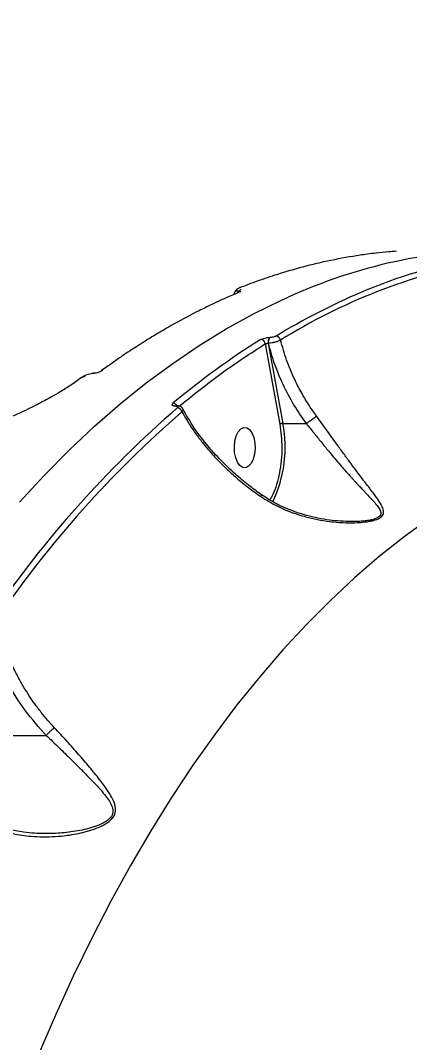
# Model space of a CAD drawing. Header units: millimetres. Extents: x -8045 to 6871, y -5915 to 5473.
# Drawn here: x -3744.9 to -3658.4, y -1142.8 to -915.2 of the extents above; entities that cross this region are included whole.
import ezdxf

# ---------------------------------------------------------------- set-up
doc = ezdxf.new("R2010")
doc.units = ezdxf.units.MM
for name, color, linetype in [('DIKOM_ОБЪЕКТ', 7, 'Continuous'), ('DIKOM_РАЗМЕР_ЗОНА', 7, 'Continuous'), ('DIKOM_РАЗМЕР_ОБЪЕКТА', 7, 'Continuous')]:
    doc.layers.add(name, color=color, linetype=linetype)
doc.styles.add('style1', font='arial.ttf', dxfattribs={"width": 0.8})
doc.dimstyles.new('1-50', dxfattribs={"dimtxt": 300, "dimasz": 200, "dimexe": 100, "dimexo": 0, "dimgap": 100, "dimtad": 1, "dimtxsty": 'style1', "dimcen": 200, "dimclrd": 7, "dimclre": 7, "dimclrt": 7, "dimadec": 1, "dimazin": 2, "dimtfac": 1, "dimtmove": 0, "dimatfit": 2, "dimfxl": 0, "dimlwd": 25, "dimlwe": 18, "dimarcsym": 0})

# ---------------------------------------------------------------- blocks, each defined once
blk = doc.blocks.new('*D9')
at = {"layer": 'Defpoints', "color": 0, "linetype": 'Continuous', "transparency": 16777216}
for p in [(5663.54, -234.65), (-5019.6, -1388.73), (5663.54, -4701.47)]:
    blk.add_point(p, dxfattribs=at)
at = {"layer": 'DIKOM_РАЗМЕР_ОБЪЕКТА', "color": 7, "linetype": 'Continuous', "lineweight": 18, "transparency": 16777216}
for p, q in [((5663.54, -234.65), (5663.54, -4801.47)), ((-5019.6, -1388.73), (-5019.6, -4801.47))]:
    blk.add_line(p, q, dxfattribs=at)
at = {"layer": 'DIKOM_РАЗМЕР_ОБЪЕКТА', "color": 7, "linetype": 'Continuous', "lineweight": 25, "transparency": 16777216}
blk.add_line((-4819.6, -4701.47), (5463.54, -4701.47), dxfattribs=at)
at = {"layer": 'DIKOM_РАЗМЕР_ОБЪЕКТА', "color": 7, "linetype": 'Continuous', "transparency": 16777216}
for points in [[(-4819.6, -4668.14), (-4819.6, -4734.8), (-5019.6, -4701.47)], [(5463.54, -4668.14), (5463.54, -4734.8), (5663.54, -4701.47)]]:
    blk.add_solid(points, dxfattribs=at)
at = {"layer": 'DIKOM_РАЗМЕР_ОБЪЕКТА', "color": 7, "linetype": 'Continuous', "lineweight": 15, "transparency": 16777216, "insert": (-74.37, -4448.3), "char_height": 300, "attachment_point": 5, "style": 'style1'}
blk.add_mtext('10700', dxfattribs=at)
blk = doc.blocks.new('*D10')
at = {"layer": 'Defpoints', "color": 0, "linetype": 'Continuous', "transparency": 16777216}
for p in [(-1653.81, 3474.95), (-5616.46, -3083.4), (491.01, -3083.4)]:
    blk.add_point(p, dxfattribs=at)
at = {"layer": 'DIKOM_РАЗМЕР_ОБЪЕКТА', "color": 7, "linetype": 'Continuous', "lineweight": 18, "transparency": 16777216}
for p, q in [((-1653.81, 3474.95), (-5716.46, 3474.95)), ((491.01, -3083.4), (-5716.46, -3083.4))]:
    blk.add_line(p, q, dxfattribs=at)
at = {"layer": 'DIKOM_РАЗМЕР_ОБЪЕКТА', "color": 7, "linetype": 'Continuous', "lineweight": 25, "transparency": 16777216}
blk.add_line((-5616.46, 3274.95), (-5616.46, -2883.4), dxfattribs=at)
at = {"layer": 'DIKOM_РАЗМЕР_ОБЪЕКТА', "color": 7, "linetype": 'Continuous', "transparency": 16777216}
for points in [[(-5649.79, 3274.95), (-5583.12, 3274.95), (-5616.46, 3474.95)], [(-5649.79, -2883.4), (-5583.12, -2883.4), (-5616.46, -3083.4)]]:
    blk.add_solid(points, dxfattribs=at)
at = {"layer": 'DIKOM_РАЗМЕР_ОБЪЕКТА', "color": 7, "linetype": 'Continuous', "lineweight": 15, "transparency": 16777216, "insert": (-5869.63, -1326.86), "char_height": 300, "attachment_point": 5, "rotation": 90, "style": 'style1'}
blk.add_mtext('6550', dxfattribs=at)
blk = doc.blocks.new('*D11')
at = {"layer": 'Defpoints', "color": 0, "transparency": 16777216}
for p in [(6870.85, -184.65), (-7019.6, -1388.73), (-7019.6, -5814.65)]:
    blk.add_point(p, dxfattribs=at)
at = {"layer": 'DIKOM_РАЗМЕР_ЗОНА', "color": 7, "lineweight": 18, "transparency": 16777216}
for p, q in [((6870.85, -184.65), (6870.85, -5914.65)), ((-7019.6, -1388.73), (-7019.6, -5914.65))]:
    blk.add_line(p, q, dxfattribs=at)
at = {"layer": 'DIKOM_РАЗМЕР_ЗОНА', "color": 7, "lineweight": 25, "transparency": 16777216}
blk.add_line((6670.85, -5814.65), (-6819.6, -5814.65), dxfattribs=at)
at = {"layer": 'DIKOM_РАЗМЕР_ЗОНА', "color": 7, "transparency": 16777216}
for points in [[(-6819.6, -5781.31), (-6819.6, -5847.98), (-7019.6, -5814.65)], [(6670.85, -5781.31), (6670.85, -5847.98), (6870.85, -5814.65)]]:
    blk.add_solid(points, dxfattribs=at)
at = {"layer": 'DIKOM_РАЗМЕР_ЗОНА', "color": 7, "transparency": 16777216, "insert": (-74.37, -5561.37), "char_height": 300, "attachment_point": 5, "style": 'style1'}
blk.add_mtext('13900', dxfattribs=at)
blk = doc.blocks.new('*D12')
at = {"layer": 'Defpoints', "color": 0, "transparency": 16777216}
for p in [(-2189.61, 5472.65), (-7595.21, -5084.97), (-495.58, -5084.97)]:
    blk.add_point(p, dxfattribs=at)
at = {"layer": 'DIKOM_РАЗМЕР_ЗОНА', "color": 7, "lineweight": 18, "transparency": 16777216}
for p, q in [((-2189.61, 5472.65), (-7695.21, 5472.65)), ((-495.58, -5084.97), (-7695.21, -5084.97))]:
    blk.add_line(p, q, dxfattribs=at)
at = {"layer": 'DIKOM_РАЗМЕР_ЗОНА', "color": 7, "lineweight": 25, "transparency": 16777216}
blk.add_line((-7595.21, 5272.65), (-7595.21, -4884.97), dxfattribs=at)
at = {"layer": 'DIKOM_РАЗМЕР_ЗОНА', "color": 7, "transparency": 16777216}
for points in [[(-7628.55, 5272.65), (-7561.88, 5272.65), (-7595.21, 5472.65)], [(-7628.55, -4884.97), (-7561.88, -4884.97), (-7595.21, -5084.97)]]:
    blk.add_solid(points, dxfattribs=at)
at = {"layer": 'DIKOM_РАЗМЕР_ЗОНА', "color": 7, "transparency": 16777216, "insert": (-7848.38, -1452.59), "char_height": 300, "attachment_point": 5, "rotation": 90, "style": 'style1'}
blk.add_mtext('10550', dxfattribs=at)

msp = doc.modelspace()

# ---------------------------------------------------------------- linework, layer by layer
at = {"layer": 'DIKOM_ОБЪЕКТ', "color": 7, "linetype": 'Continuous', "lineweight": 15}
for p, q in [((-3697.103, -975.405), (-3697.605, -976.368)), ((-3696.395, -975.782), (-3696.228, -975.404)), ((-3696.18, -975.64), (-3696.195, -975.63)), ((-3690.473, -987.171), (-3687.24, -1005.091)), ((-3689.794, -987.046), (-3689.746, -987.046)), ((-3689.794, -987.046), (-3686.568, -1004.928)), ((-3689.416, -985.762), (-3689.463, -985.762)), ((-3730.875, -994.406), (-3731.282, -994.665)), ((-3730.864, -994.536), (-3730.575, -994.352)), ((-3710.397, -1001.047), (-3710.466, -1001.047)), ((-3710.192, -1000.964), (-3710.26, -1000.964)), ((-3686.568, -1004.928), (-3681.326, -1004.928)), ((-3681.326, -1004.928), (-3681.321, -1004.926)), ((-3748.53, -1074.387), (-3739.198, -1074.387)), ((-3739.198, -1074.387), (-3739.196, -1074.386))]:
    msp.add_line(p, q, dxfattribs=at)
at = {"layer": 'DIKOM_ОБЪЕКТ', "color": 7, "linetype": 'Continuous', "lineweight": 15, "flags": 128}
for points in [[(-3745.16, -1022.427), (-3739.679, -1016.486), (-3734.11, -1010.857), (-3728.461, -1005.543), (-3722.734, -1000.551), (-3716.934, -995.883), (-3711.068, -991.544), (-3705.139, -987.537), (-3699.153, -983.866), (-3693.114, -980.533), (-3687.028, -977.543), (-3685.345, -976.78)], [(-3728.667, -993.794), (-3728.567, -993.733), (-3728.523, -993.731)], [(-3693.028, -1008.03), (-3692.782, -1009.219), (-3692.72, -1010.494), (-3692.845, -1011.752), (-3693.147, -1012.891), (-3693.602, -1013.817), (-3694.173, -1014.458), (-3694.815, -1014.76), (-3695.474, -1014.699), (-3696.097, -1014.28), (-3696.634, -1013.537), (-3697.042, -1012.53), (-3697.287, -1011.341), (-3697.35, -1010.066), (-3697.225, -1008.808), (-3696.923, -1007.67), (-3696.467, -1006.743), (-3695.896, -1006.103), (-3695.255, -1005.801), (-3694.596, -1005.862), (-3693.973, -1006.28), (-3693.436, -1007.023), (-3693.028, -1008.03)], [(-3653.907, -1026.099), (-3659.532, -1030.158), (-3665.09, -1034.549), (-3670.578, -1039.266), (-3675.988, -1044.306), (-3681.317, -1049.664), (-3686.559, -1055.336), (-3691.71, -1061.315), (-3696.764, -1067.596), (-3701.717, -1074.173), (-3706.565, -1081.041), (-3711.303, -1088.193), (-3715.926, -1095.622), (-3720.43, -1103.321), (-3724.811, -1111.283), (-3729.065, -1119.501), (-3733.188, -1127.968), (-3737.176, -1136.674), (-3741.026, -1145.612)]]:
    msp.add_lwpolyline(points, dxfattribs=at)
at = {"layer": 'DIKOM_ОБЪЕКТ', "color": 7, "linetype": 'Continuous', "lineweight": 15}
for centre, radius, start, end in [((-3636.413, -1084.155), 117.999, 90.28637, 114.49913), ((-3618.01, -1097.153), 130.564, 100.91865, 121.93012), ((-3621.102, -1088.847), 122.902, 100.567, 113.02981), ((-3695.912, -976.282), 0.711, 89.46747, 126.02654), ((-3695.829, -975.315), 0.711, 89.44102, 124.30738), ((-3695.609, -975.698), 0.685, 111.76901, 154.54575), ((-3613.501, -1107.089), 142.663, 112.97298, 121.50854), ((-3688.142, -986.556), 1.099, 11.1256, 85.77963), ((-3599.67, -1132.933), 173.076, 122.03937, 130.03681), ((-3691.571, -987.325), 1.109, 7.97487, 85.63976), ((-3688.501, -986.695), 1.34, 135.91768, 195.2164), ((-3688.453, -986.695), 1.34, 135.91768, 195.2164), ((-3730.885, -995.207), 0.671, 88.20043, 132.46227), ((-3730.639, -994.858), 0.509, 82.81108, 117.62422), ((-3726.622, -993.795), 0.687, 88.708, 124.60708), ((-3549.191, -1186.6), 245.256, 130.98407, 145.54544), ((-3711.065, -1001.54), 1.121, 30.5835, 87.00709), ((-3710.252, -1001.279), 0.315, 91.41798, 132.60824), ((-3710.183, -1001.28), 0.316, 93.13036, 132.58196), ((-3710.119, -1002.622), 1.167, 15.68089, 86.21499), ((-3548.504, -1187.037), 244.709, 130.98387, 145.5456), ((-3713.761, -1010.282), 27.716, 334.22593, 11.13899)]:
    msp.add_arc(centre, radius, start, end, dxfattribs=at)
for points, knots in [([(-3661.262, -966.555), (-3661.868, -966.598), (-3663.369, -966.706), (-3665.529, -966.94), (-3667.613, -967.198), (-3669.344, -967.442), (-3672.595, -967.947), (-3676.702, -968.737), (-3681.536, -969.901), (-3684.607, -970.753), (-3686.861, -971.43), (-3688.56, -971.964), (-3690.713, -972.681), (-3693.258, -973.578), (-3695.08, -974.283), (-3696.034, -974.653)], [0, 0, 0, 0, 0.0519587, 0.1284591, 0.1851504, 0.2306047, 0.2769899, 0.4642478, 0.5836288, 0.6937545, 0.729743, 0.7787489, 0.8410536, 0.9166904, 1, 1, 1, 1]), ([(-3696.33, -975.708), (-3697.289, -976.117), (-3699.009, -976.85), (-3701.285, -977.895), (-3703.052, -978.737), (-3704.52, -979.458), (-3707.272, -980.848), (-3710.738, -982.717), (-3714.804, -985.094), (-3717.381, -986.689), (-3719.268, -987.899), (-3720.69, -988.828), (-3722.49, -990.037), (-3724.625, -991.511), (-3726.153, -992.617), (-3726.96, -993.201)], [0, 0, 0, 0, 0.0921388, 0.1652918, 0.2195003, 0.2629739, 0.307339, 0.4864346, 0.6006124, 0.7059434, 0.7403584, 0.7872222, 0.8468063, 0.9191292, 1, 1, 1, 1]), ([(-3697.07, -975.419), (-3697.07, -975.419), (-3697.111, -975.405), (-3696.968, -975.398), (-3696.645, -975.395), (-3696.369, -975.401), (-3696.228, -975.404)], [0, 0, 0, 0, 0.0027474, 0.4745476, 0.7307465, 1, 1, 1, 1]), ([(-3696.1, -974.657), (-3696.343, -974.769), (-3696.762, -974.962), (-3696.979, -975.283), (-3697.07, -975.418)], [0, 0, 0, 0, 0.5816479, 1, 1, 1, 1]), ([(-3688.061, -985.46), (-3688.139, -985.499), (-3688.294, -985.578), (-3688.656, -985.678), (-3689.054, -985.748), (-3689.295, -985.758), (-3689.416, -985.762)], [0, 0, 0, 0, 0.2500695, 0.4998385, 0.7492734, 1, 1, 1, 1]), ([(-3709.591, -1001.062), (-3706.507, -998.569), (-3700.221, -993.489), (-3693.762, -989.303), (-3690.473, -987.171)], [0, 0, 0, 0, 0.4906524, 1, 1, 1, 1]), ([(-3691.487, -986.219), (-3691.371, -986.159), (-3691.14, -986.039), (-3690.599, -985.888), (-3690.003, -985.783), (-3689.643, -985.769), (-3689.463, -985.762)], [0, 0, 0, 0, 0.250005, 0.4998368, 0.749443, 1, 1, 1, 1]), ([(-3690.473, -987.171), (-3690.447, -987.16), (-3690.401, -987.139), (-3690.297, -987.108), (-3690.186, -987.084), (-3690.071, -987.066), (-3689.939, -987.05), (-3689.851, -987.048), (-3689.794, -987.046)], [0, 0, 0, 0, 0.1716823, 0.3121686, 0.499868, 0.6323757, 0.7600048, 1, 1, 1, 1]), ([(-3687.063, -986.344), (-3687.217, -986.428), (-3687.525, -986.596), (-3688.243, -986.822), (-3689.033, -986.991), (-3689.509, -987.028), (-3689.746, -987.046)], [0, 0, 0, 0, 0.2504051, 0.5004759, 0.7502278, 1, 1, 1, 1]), ([(-3681.326, -1004.928), (-3682.28, -1003.552), (-3684.184, -1000.807), (-3686.509, -996.367), (-3688.441, -991.774), (-3689.312, -988.622), (-3689.746, -987.046)], [0, 0, 0, 0, 0.2498634, 0.4987253, 0.749434, 1, 1, 1, 1]), ([(-3679.048, -1003.277), (-3679.589, -1002.516), (-3680.744, -1000.894), (-3682.385, -998.175), (-3684.139, -994.79), (-3685.816, -990.807), (-3686.647, -987.832), (-3687.063, -986.344)], [0, 0, 0, 0, 0.1471518, 0.3139284, 0.5003343, 0.7501625, 1, 1, 1, 1]), ([(-3731.336, -994.71), (-3732.136, -995.283), (-3733.591, -996.326), (-3735.9, -997.764), (-3737.857, -998.901), (-3739.556, -999.832), (-3741.976, -1001.1), (-3745.475, -1002.795), (-3750.251, -1004.858), (-3755.265, -1006.78), (-3759.353, -1008.16), (-3762.545, -1009.141), (-3765.163, -1009.897), (-3768.604, -1010.802), (-3772.999, -1011.826), (-3776.245, -1012.403), (-3778.026, -1012.72)], [0, 0, 0, 0, 0.0831657, 0.1512101, 0.2038552, 0.2436504, 0.2824649, 0.3829934, 0.4849267, 0.586047, 0.6820691, 0.7176026, 0.7638338, 0.8261339, 0.9046184, 1, 1, 1, 1]), ([(-3728.523, -993.731), (-3728.637, -993.741), (-3728.863, -993.76), (-3729.328, -993.84), (-3729.875, -993.981), (-3730.443, -994.186), (-3730.732, -994.333), (-3730.875, -994.406)], [0, 0, 0, 0, 0.1350342, 0.2672503, 0.5207127, 0.7629165, 1, 1, 1, 1]), ([(-3727.01, -993.228), (-3727.104, -993.289), (-3727.287, -993.409), (-3727.661, -993.565), (-3728.017, -993.665), (-3728.311, -993.716), (-3728.453, -993.726), (-3728.523, -993.731)], [0, 0, 0, 0, 0.2694542, 0.5300824, 0.7741484, 0.8888792, 1, 1, 1, 1]), ([(-3710.466, -1001.047), (-3710.549, -1001.045), (-3710.717, -1001.04), (-3710.917, -1001), (-3711.072, -1000.94), (-3711.203, -1000.833), (-3711.237, -1000.659), (-3711.083, -1000.5), (-3711.006, -1000.42)], [0, 0, 0, 0, 0.1252679, 0.2510053, 0.3755055, 0.501278, 0.7504947, 1, 1, 1, 1]), ([(-3710.397, -1001.047), (-3710.343, -1001.048), (-3710.233, -1001.052), (-3710.101, -1001.077), (-3709.999, -1001.116), (-3709.913, -1001.186), (-3709.891, -1001.3), (-3709.992, -1001.405), (-3710.042, -1001.458)], [0, 0, 0, 0, 0.1257436, 0.2510934, 0.3758888, 0.5013596, 0.7505149, 1, 1, 1, 1]), ([(-3710.269, -1000.964), (-3710.295, -1000.964), (-3710.346, -1000.963), (-3710.372, -1000.961), (-3710.367, -1000.966), (-3710.366, -1000.967)], [0, 0, 0, 0, 0.4941742, 0.9502163, 1, 1, 1, 1]), ([(-3708.836, -1001.642), (-3708.901, -1001.542), (-3709.037, -1001.335), (-3709.358, -1001.124), (-3709.75, -1000.986), (-3710.05, -1000.971), (-3710.201, -1000.964)], [0, 0, 0, 0, 0.2281395, 0.477072, 0.7371221, 1, 1, 1, 1]), ([(-3691.169, -1020.893), (-3692.053, -1020.257), (-3693.975, -1018.876), (-3696.901, -1016.45), (-3700.056, -1013.496), (-3703.266, -1009.973), (-3706.417, -1005.88), (-3708.091, -1002.933), (-3708.971, -1001.384)], [0, 0, 0, 0, 0.1150953, 0.2502524, 0.4063772, 0.5844519, 0.7816245, 1, 1, 1, 1]), ([(-3708.856, -1001.657), (-3708.821, -1001.738), (-3708.741, -1001.924), (-3708.904, -1002.17), (-3708.996, -1002.307)], [0, 0, 0, 0, 0.4407311, 1, 1, 1, 1]), ([(-3708.996, -1002.307), (-3708.675, -1002.882), (-3708.166, -1003.796), (-3707.102, -1005.507), (-3705.881, -1007.302), (-3704.357, -1009.298), (-3702.979, -1010.949), (-3701.325, -1012.79), (-3699.344, -1014.803), (-3696.823, -1017.088), (-3694.231, -1019.212), (-3692.358, -1020.546), (-3691.454, -1021.19)], [0, 0, 0, 0, 0.0834518, 0.132578, 0.2499226, 0.3473647, 0.431041, 0.5009608, 0.6323504, 0.7505535, 0.8795257, 1, 1, 1, 1]), ([(-3691.454, -1021.19), (-3690.283, -1021.922), (-3687.94, -1023.387), (-3684.543, -1024.769), (-3681.501, -1025.714), (-3678.861, -1026.325), (-3676.385, -1026.725), (-3674.15, -1026.95), (-3672.084, -1027.048), (-3670.111, -1027.028), (-3668.472, -1026.899), (-3667.276, -1026.72), (-3666.104, -1026.467), (-3665.109, -1026.097), (-3664.477, -1025.603), (-3664.207, -1025.199), (-3664.105, -1024.763), (-3664.152, -1024.093), (-3664.567, -1023.122), (-3665.402, -1021.821), (-3666.607, -1020.176), (-3668.162, -1018.15), (-3669.862, -1015.919), (-3671.443, -1013.802), (-3672.856, -1011.877), (-3674.592, -1009.479), (-3676.635, -1006.608), (-3678.261, -1004.363), (-3679.048, -1003.277)], [0, 0, 0, 0, 0.062638, 0.1252914, 0.1665062, 0.2082754, 0.2494082, 0.2817625, 0.3119835, 0.3454835, 0.3744562, 0.3909834, 0.4059783, 0.4373832, 0.4528838, 0.4689936, 0.4839703, 0.5004512, 0.5398823, 0.5827296, 0.6256345, 0.6878843, 0.7498876, 0.7919036, 0.8336245, 0.8747445, 0.9394049, 1, 1, 1, 1]), ([(-3681.321, -1004.926), (-3681.202, -1004.836), (-3680.919, -1004.62), (-3680.459, -1004.28), (-3680.018, -1003.959), (-3679.655, -1003.698), (-3679.311, -1003.456), (-3679.136, -1003.336), (-3679.048, -1003.277)], [0, 0, 0, 0, 0.1649368, 0.3941682, 0.532674, 0.6832811, 0.8410991, 1, 1, 1, 1]), ([(-3686.568, -1004.928), (-3686.627, -1004.93), (-3686.747, -1004.935), (-3686.945, -1004.973), (-3687.125, -1005.027), (-3687.201, -1005.07), (-3687.24, -1005.091)], [0, 0, 0, 0, 0.2500109, 0.5001214, 0.7499123, 1, 1, 1, 1]), ([(-3687.24, -1005.091), (-3687.111, -1005.928), (-3686.852, -1007.615), (-3686.816, -1009.373), (-3686.798, -1010.26)], [0, 0, 0, 0, 0.4961046, 1, 1, 1, 1]), ([(-3681.321, -1004.926), (-3680.768, -1005.62), (-3679.66, -1007.013), (-3678.024, -1009.057), (-3676.565, -1010.849), (-3675.258, -1012.421), (-3674.127, -1013.753), (-3672.994, -1015.059), (-3672.137, -1016.026), (-3671.506, -1016.725), (-3671.111, -1017.16), (-3670.692, -1017.618), (-3670.25, -1018.098), (-3669.938, -1018.434), (-3669.685, -1018.706), (-3669.348, -1019.064), (-3668.848, -1019.597), (-3668.301, -1020.178), (-3667.672, -1020.845), (-3666.934, -1021.633), (-3666.104, -1022.555), (-3665.387, -1023.437), (-3664.933, -1024.158), (-3664.757, -1024.718), (-3664.758, -1025.138), (-3664.949, -1025.532), (-3665.388, -1025.891), (-3665.934, -1026.133), (-3666.456, -1026.295), (-3667.014, -1026.433), (-3667.779, -1026.569), (-3668.902, -1026.698), (-3670.134, -1026.775), (-3671.034, -1026.774), (-3671.42, -1026.773)], [0, 0, 0, 0, 0.0618947, 0.1242056, 0.18743, 0.2327301, 0.2806982, 0.3256082, 0.3742349, 0.3902836, 0.4075961, 0.4261708, 0.4460112, 0.467117, 0.4687823, 0.4808862, 0.5136004, 0.5393535, 0.5602574, 0.6071464, 0.6540093, 0.7009099, 0.7474848, 0.77249, 0.7944715, 0.818825, 0.8417465, 0.8641749, 0.8761946, 0.8889053, 0.910964, 0.9360563, 0.9725871, 1, 1, 1, 1]), ([(-3686.798, -1010.26), (-3686.797, -1010.286), (-3686.754, -1011.246), (-3686.905, -1013.17), (-3687.271, -1015.926), (-3687.921, -1018.491), (-3688.644, -1020.529), (-3689.214, -1021.548), (-3689.428, -1021.931)], [0, 0, 0, 0, 0.0059662, 0.2205134, 0.4384839, 0.6564555, 0.8710002, 1, 1, 1, 1]), ([(-3691.315, -1020.803), (-3691.307, -1020.825), (-3691.292, -1020.871), (-3691.399, -1021.082), (-3691.454, -1021.19)], [0, 0, 0, 0, 0.4910792, 1, 1, 1, 1]), ([(-3671.312, -1026.78), (-3672.933, -1026.709), (-3676.278, -1026.562), (-3680.804, -1025.607), (-3684.837, -1024.281), (-3688.229, -1022.786), (-3690.301, -1021.427), (-3691.297, -1020.774)], [0, 0, 0, 0, 0.2322586, 0.4791345, 0.6524236, 0.8329226, 1, 1, 1, 1]), ([(-3737.377, -1072.668), (-3737.872, -1072.129), (-3738.888, -1071.024), (-3740.356, -1069.236), (-3741.739, -1067.399), (-3743.041, -1065.499), (-3744.273, -1063.527), (-3745.293, -1061.72), (-3746.138, -1060.086), (-3746.842, -1058.623), (-3747.584, -1056.948), (-3748.383, -1054.947), (-3749.061, -1053.01), (-3749.562, -1051.369), (-3749.943, -1050.007), (-3750.155, -1049.132), (-3750.285, -1048.592)], [0, 0, 0, 0, 0.0796064, 0.1630025, 0.2502041, 0.3277911, 0.4112927, 0.500724, 0.5515658, 0.61008, 0.6762778, 0.7501626, 0.8443875, 0.9003097, 0.9385602, 1, 1, 1, 1]), ([(-3739.198, -1074.387), (-3740.792, -1072.593), (-3743.982, -1069.002), (-3747.818, -1062.85), (-3750.929, -1056.353), (-3752.223, -1051.842), (-3752.87, -1049.586)], [0, 0, 0, 0, 0.2503425, 0.500974, 0.7504614, 1, 1, 1, 1]), ([(-3757.412, -1091.121), (-3756.739, -1091.666), (-3755.366, -1092.777), (-3753.016, -1094.114), (-3750.104, -1095.37), (-3746.606, -1096.349), (-3743.055, -1096.855), (-3739.91, -1096.998), (-3737.224, -1096.927), (-3734.736, -1096.684), (-3732.522, -1096.325), (-3730.496, -1095.868), (-3728.595, -1095.294), (-3727.052, -1094.662), (-3725.968, -1094.073), (-3724.944, -1093.373), (-3724.176, -1092.528), (-3723.823, -1091.596), (-3723.749, -1090.901), (-3723.827, -1090.196), (-3724.114, -1089.161), (-3724.814, -1087.756), (-3725.977, -1085.998), (-3727.561, -1083.899), (-3729.552, -1081.462), (-3731.98, -1078.629), (-3734.576, -1075.688), (-3736.442, -1073.675), (-3737.377, -1072.668)], [0, 0, 0, 0, 0.0399755, 0.0815425, 0.1251104, 0.1871851, 0.2496259, 0.2907703, 0.3324835, 0.373463, 0.4059044, 0.435922, 0.4695493, 0.4983061, 0.5147448, 0.5296799, 0.561093, 0.5763343, 0.592567, 0.6075609, 0.6240928, 0.663855, 0.7068449, 0.74975, 0.8121326, 0.874339, 0.9370959, 1, 1, 1, 1]), ([(-3739.196, -1074.386), (-3739.067, -1074.244), (-3738.802, -1073.951), (-3738.305, -1073.463), (-3737.8, -1073.004), (-3737.515, -1072.778), (-3737.377, -1072.668)], [0, 0, 0, 0, 0.2427155, 0.5000659, 0.7573555, 1, 1, 1, 1]), ([(-3739.196, -1074.386), (-3738.726, -1074.834), (-3737.76, -1075.754), (-3736.367, -1077.103), (-3734.974, -1078.461), (-3733.665, -1079.749), (-3732.344, -1081.056), (-3731.082, -1082.319), (-3729.831, -1083.588), (-3728.655, -1084.807), (-3727.534, -1086.012), (-3726.485, -1087.208), (-3725.542, -1088.404), (-3724.883, -1089.433), (-3724.515, -1090.277), (-3724.349, -1090.942), (-3724.35, -1091.606), (-3724.582, -1092.282), (-3724.98, -1092.803), (-3725.407, -1093.191), (-3725.882, -1093.544), (-3726.566, -1093.943), (-3727.733, -1094.475), (-3729.309, -1095.001), (-3731.237, -1095.472), (-3733.197, -1095.819), (-3735.173, -1096.064), (-3737.152, -1096.198), (-3738.486, -1096.256), (-3739.158, -1096.239), (-3739.171, -1096.238)], [0, 0, 0, 0, 0.0443898, 0.0913321, 0.1351945, 0.1824843, 0.224386, 0.2729265, 0.3181604, 0.3635476, 0.4091716, 0.4548179, 0.5004811, 0.5459297, 0.5702739, 0.5916613, 0.6156091, 0.6374941, 0.6595699, 0.67115, 0.6832773, 0.7045299, 0.7287076, 0.7738679, 0.8189631, 0.86425, 0.9093635, 0.9542735, 0.9990913, 1, 1, 1, 1]), ([(-3739.171, -1096.24), (-3739.862, -1096.237), (-3741.311, -1096.233), (-3743.727, -1096.038), (-3746.266, -1095.578), (-3748.922, -1094.901), (-3751.682, -1093.892), (-3754.569, -1092.462), (-3756.305, -1091.06), (-3757.174, -1090.359)], [0, 0, 0, 0, 0.1116121, 0.2337272, 0.374136, 0.5035414, 0.6542179, 0.8270067, 1, 1, 1, 1])]:
    msp.add_open_spline(points, degree=3, knots=knots, dxfattribs=at)

# ---------------------------------------------------------------- dimensions: what is measured, and where the dimension line sits
at = {"layer": 'DIKOM_РАЗМЕР_ЗОНА'}
dim = msp.add_linear_dim(base=(-7595.212, -5084.969), p1=(-2189.606, 5472.652), p2=(-495.584, -5084.969), angle=90, text='10550', dimstyle='1-50', dxfattribs=at)
dim.commit()
dim.dimension.update_dxf_attribs({"geometry": '*D12', "text_midpoint": (-7595.212, -1452.593), "dimtype": 160})
dim = msp.add_linear_dim(base=(-7019.6, -5814.648), p1=(6870.851, -184.645), p2=(-7019.6, -1388.727), text='13900', dimstyle='1-50', dxfattribs=at)
dim.commit()
dim.dimension.update_dxf_attribs({"geometry": '*D11', "text_midpoint": (-74.375, -5814.648), "dimtype": 160})
at = {"layer": 'DIKOM_РАЗМЕР_ОБЪЕКТА', "color": 7, "linetype": 'Continuous', "lineweight": 15}
dim = msp.add_linear_dim(base=(-5616.456, -3083.398), p1=(-1653.813, 3474.95), p2=(491.015, -3083.398), angle=90, text='6550', dimstyle='1-50', dxfattribs=at)
dim.commit()
dim.dimension.update_dxf_attribs({"geometry": '*D10', "text_midpoint": (-5616.456, -1326.858), "dimtype": 160})
dim = msp.add_linear_dim(base=(5663.543, -4701.469), p1=(-5019.6, -1388.727), p2=(5663.543, -234.645), text='10700', dimstyle='1-50', dxfattribs=at)
dim.commit()
dim.dimension.update_dxf_attribs({"geometry": '*D9', "text_midpoint": (-74.375, -4701.469), "dimtype": 160})

doc.saveas('drawing.dxf')
